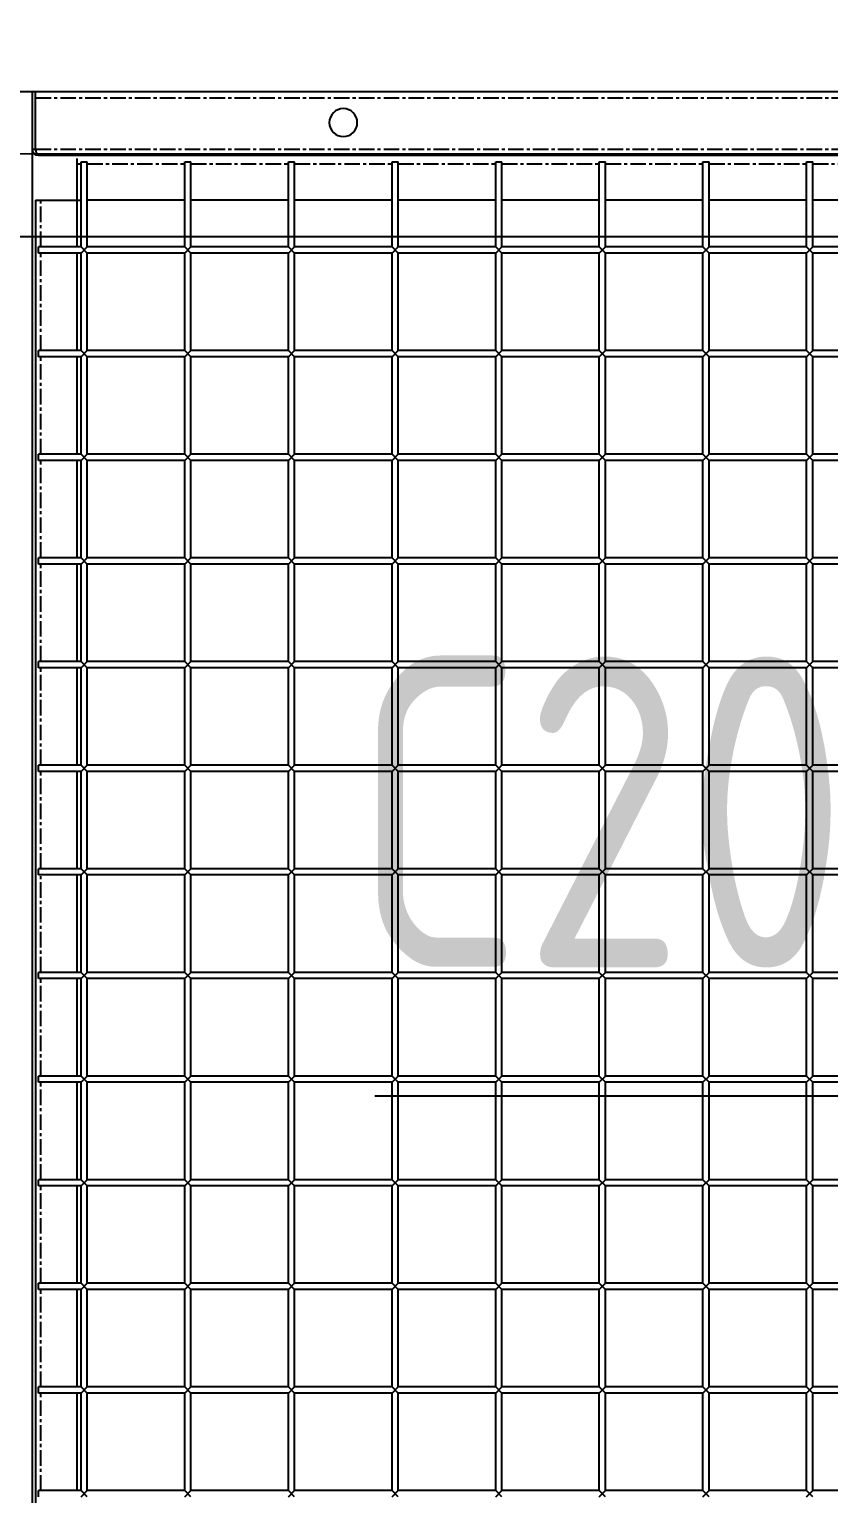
# Model space of a CAD drawing. Header units: millimetres. Extents: x -198529 to 244266, y -64 to 158464.
# Drawn here: x -172782 to -172396, y 120891 to 121597 of the extents above; entities that cross this region are included whole.
import ezdxf

# ---------------------------------------------------------------- set-up
doc = ezdxf.new("R2010")
doc.units = ezdxf.units.MM
doc.linetypes.add('CENTER', pattern=[12, 7.5, -1.5, 1.5, -1.5])
for name, color, linetype in [('0-DCC', 30, 'Continuous'), ('0-DCC-STRUC', 180, 'Continuous'), ('0-DCC-STRUC-T', 4, 'Continuous')]:
    doc.layers.add(name, color=color, linetype=linetype)
doc.styles.add('EDRI-COM', font='tssdeng.shx', dxfattribs={"width": 0.8, "bigfont": 'hztxt.shx'})

# ---------------------------------------------------------------- blocks, each defined once
blk = doc.blocks.new('DCC2850x2300(右)')
at = {"color": 0, "linetype": 'Continuous'}
for p, q in [((53808.5, -72178.48), (51160, -72178.48)), ((53808.5, -72206.38), (53808.5, -72178.48)), ((53810, -72178.48), (53808.5, -72178.48)), ((53810, -74478.48), (53810, -72178.48)), ((53948.5, -72178.48), (53810, -72178.48)), ((51160, -72209.38), (53807, -72209.38)), ((53788.5, -72210.88), (53788.5, -72253.48)), ((53808.23, -72207.23), (53808.5, -72206.38)), ((53810, -72206.38), (53808.5, -72206.38)), ((53433.5, -72253.48), (53433.5, -72212.38)), ((53436.5, -72212.38), (53433.5, -72212.38)), ((53436.5, -72253.48), (53436.5, -72212.38)), ((53483.5, -72253.48), (53483.5, -72212.38)), ((53486.5, -72212.38), (53483.5, -72212.38)), ((53486.5, -72253.48), (53486.5, -72212.38)), ((53533.5, -72253.48), (53533.5, -72212.38)), ((53536.5, -72212.38), (53533.5, -72212.38)), ((53536.5, -72253.48), (53536.5, -72212.38)), ((53583.5, -72253.48), (53583.5, -72212.38)), ((53586.5, -72212.38), (53583.5, -72212.38)), ((53586.5, -72253.48), (53586.5, -72212.38)), ((53633.5, -72253.48), (53633.5, -72212.38)), ((53636.5, -72212.38), (53633.5, -72212.38)), ((53636.5, -72253.48), (53636.5, -72212.38)), ((53683.5, -72253.48), (53683.5, -72212.38)), ((53686.5, -72212.38), (53683.5, -72212.38)), ((53686.5, -72253.48), (53686.5, -72212.38)), ((53733.5, -72253.48), (53733.5, -72212.38)), ((53736.5, -72212.38), (53733.5, -72212.38)), ((53736.5, -72253.48), (53736.5, -72212.38)), ((53783.5, -72253.48), (53783.5, -72212.38)), ((53786.5, -72212.38), (53783.5, -72212.38)), ((53786.5, -72253.48), (53786.5, -72212.38)), ((53386.5, -72230.88), (53433.5, -72230.88)), ((53436.5, -72230.88), (53483.5, -72230.88)), ((53486.5, -72230.88), (53533.5, -72230.88)), ((53536.5, -72230.88), (53583.5, -72230.88)), ((53586.5, -72230.88), (53633.5, -72230.88)), ((53636.5, -72230.88), (53683.5, -72230.88)), ((53686.5, -72230.88), (53733.5, -72230.88)), ((53736.5, -72230.88), (53783.5, -72230.88)), ((53808.5, -72230.88), (53786.5, -72230.88)), ((53808.5, -72230.88), (53808.5, -74426.08)), ((53386.5, -72253.48), (53433.5, -72253.48)), ((53436.5, -72256.48), (53433.5, -72253.48)), ((53433.5, -72256.48), (53436.5, -72253.48)), ((53436.5, -72253.48), (53483.5, -72253.48)), ((53486.5, -72256.48), (53483.5, -72253.48)), ((53483.5, -72256.48), (53486.5, -72253.48)), ((53486.5, -72253.48), (53533.5, -72253.48)), ((53536.5, -72256.48), (53533.5, -72253.48)), ((53533.5, -72256.48), (53536.5, -72253.48)), ((53536.5, -72253.48), (53583.5, -72253.48)), ((53586.5, -72256.48), (53583.5, -72253.48)), ((53583.5, -72256.48), (53586.5, -72253.48)), ((53586.5, -72253.48), (53633.5, -72253.48)), ((53636.5, -72256.48), (53633.5, -72253.48)), ((53633.5, -72256.48), (53636.5, -72253.48)), ((53636.5, -72253.48), (53683.5, -72253.48)), ((53686.5, -72256.48), (53683.5, -72253.48)), ((53683.5, -72256.48), (53686.5, -72253.48)), ((53686.5, -72253.48), (53733.5, -72253.48)), ((53736.5, -72256.48), (53733.5, -72253.48)), ((53733.5, -72256.48), (53736.5, -72253.48)), ((53736.5, -72253.48), (53783.5, -72253.48)), ((53786.5, -72256.48), (53783.5, -72253.48)), ((53783.5, -72256.48), (53786.5, -72253.48)), ((53786.5, -72253.48), (53807, -72253.48)), ((53807, -72256.48), (53807, -72253.48)), ((53386.5, -72256.48), (53433.5, -72256.48)), ((53433.5, -72303.48), (53433.5, -72256.48)), ((53436.5, -72303.48), (53436.5, -72256.48)), ((53436.5, -72256.48), (53483.5, -72256.48)), ((53483.5, -72303.48), (53483.5, -72256.48)), ((53486.5, -72303.48), (53486.5, -72256.48)), ((53486.5, -72256.48), (53533.5, -72256.48)), ((53533.5, -72303.48), (53533.5, -72256.48)), ((53536.5, -72303.48), (53536.5, -72256.48)), ((53536.5, -72256.48), (53583.5, -72256.48)), ((53583.5, -72303.48), (53583.5, -72256.48)), ((53586.5, -72303.48), (53586.5, -72256.48)), ((53586.5, -72256.48), (53633.5, -72256.48)), ((53633.5, -72303.48), (53633.5, -72256.48)), ((53636.5, -72303.48), (53636.5, -72256.48)), ((53636.5, -72256.48), (53683.5, -72256.48)), ((53683.5, -72303.48), (53683.5, -72256.48)), ((53686.5, -72303.48), (53686.5, -72256.48)), ((53686.5, -72256.48), (53733.5, -72256.48)), ((53733.5, -72303.48), (53733.5, -72256.48)), ((53736.5, -72303.48), (53736.5, -72256.48)), ((53736.5, -72256.48), (53783.5, -72256.48)), ((53783.5, -72303.48), (53783.5, -72256.48)), ((53786.5, -72303.48), (53786.5, -72256.48)), ((53786.5, -72256.48), (53807, -72256.48)), ((53788.5, -72256.48), (53788.5, -72303.48)), ((53386.5, -72303.48), (53433.5, -72303.48)), ((53386.5, -72306.48), (53433.5, -72306.48)), ((53436.5, -72306.48), (53433.5, -72303.48)), ((53433.5, -72306.48), (53436.5, -72303.48)), ((53433.5, -72353.48), (53433.5, -72306.48)), ((53436.5, -72303.48), (53483.5, -72303.48)), ((53436.5, -72353.48), (53436.5, -72306.48)), ((53436.5, -72306.48), (53483.5, -72306.48)), ((53486.5, -72306.48), (53483.5, -72303.48)), ((53483.5, -72306.48), (53486.5, -72303.48)), ((53483.5, -72353.48), (53483.5, -72306.48)), ((53486.5, -72303.48), (53533.5, -72303.48)), ((53486.5, -72353.48), (53486.5, -72306.48)), ((53486.5, -72306.48), (53533.5, -72306.48)), ((53536.5, -72306.48), (53533.5, -72303.48)), ((53533.5, -72306.48), (53536.5, -72303.48)), ((53533.5, -72353.48), (53533.5, -72306.48)), ((53536.5, -72303.48), (53583.5, -72303.48)), ((53536.5, -72353.48), (53536.5, -72306.48)), ((53536.5, -72306.48), (53583.5, -72306.48)), ((53586.5, -72306.48), (53583.5, -72303.48)), ((53583.5, -72306.48), (53586.5, -72303.48)), ((53583.5, -72353.48), (53583.5, -72306.48)), ((53586.5, -72303.48), (53633.5, -72303.48)), ((53586.5, -72353.48), (53586.5, -72306.48)), ((53586.5, -72306.48), (53633.5, -72306.48)), ((53636.5, -72306.48), (53633.5, -72303.48)), ((53633.5, -72306.48), (53636.5, -72303.48)), ((53633.5, -72353.48), (53633.5, -72306.48)), ((53636.5, -72303.48), (53683.5, -72303.48)), ((53636.5, -72353.48), (53636.5, -72306.48)), ((53636.5, -72306.48), (53683.5, -72306.48)), ((53686.5, -72306.48), (53683.5, -72303.48)), ((53683.5, -72306.48), (53686.5, -72303.48)), ((53683.5, -72353.48), (53683.5, -72306.48)), ((53686.5, -72303.48), (53733.5, -72303.48)), ((53686.5, -72353.48), (53686.5, -72306.48)), ((53686.5, -72306.48), (53733.5, -72306.48)), ((53736.5, -72306.48), (53733.5, -72303.48)), ((53733.5, -72306.48), (53736.5, -72303.48)), ((53733.5, -72353.48), (53733.5, -72306.48)), ((53736.5, -72303.48), (53783.5, -72303.48)), ((53736.5, -72353.48), (53736.5, -72306.48)), ((53736.5, -72306.48), (53783.5, -72306.48)), ((53786.5, -72306.48), (53783.5, -72303.48)), ((53783.5, -72306.48), (53786.5, -72303.48)), ((53783.5, -72353.48), (53783.5, -72306.48)), ((53786.5, -72303.48), (53807, -72303.48)), ((53786.5, -72353.48), (53786.5, -72306.48)), ((53786.5, -72306.48), (53807, -72306.48)), ((53788.5, -72306.48), (53788.5, -72353.48)), ((53807, -72306.48), (53807, -72303.48)), ((53386.5, -72353.48), (53433.5, -72353.48)), ((53386.5, -72356.48), (53433.5, -72356.48)), ((53436.5, -72356.48), (53433.5, -72353.48)), ((53433.5, -72356.48), (53436.5, -72353.48)), ((53433.5, -72403.48), (53433.5, -72356.48)), ((53436.5, -72353.48), (53483.5, -72353.48)), ((53436.5, -72403.48), (53436.5, -72356.48)), ((53436.5, -72356.48), (53483.5, -72356.48)), ((53486.5, -72356.48), (53483.5, -72353.48)), ((53483.5, -72356.48), (53486.5, -72353.48)), ((53483.5, -72403.48), (53483.5, -72356.48)), ((53486.5, -72353.48), (53533.5, -72353.48)), ((53486.5, -72403.48), (53486.5, -72356.48)), ((53486.5, -72356.48), (53533.5, -72356.48)), ((53536.5, -72356.48), (53533.5, -72353.48)), ((53533.5, -72356.48), (53536.5, -72353.48)), ((53533.5, -72403.48), (53533.5, -72356.48)), ((53536.5, -72353.48), (53583.5, -72353.48)), ((53536.5, -72403.48), (53536.5, -72356.48)), ((53536.5, -72356.48), (53583.5, -72356.48)), ((53586.5, -72356.48), (53583.5, -72353.48)), ((53583.5, -72356.48), (53586.5, -72353.48)), ((53583.5, -72403.48), (53583.5, -72356.48)), ((53586.5, -72353.48), (53633.5, -72353.48)), ((53586.5, -72403.48), (53586.5, -72356.48)), ((53586.5, -72356.48), (53633.5, -72356.48)), ((53636.5, -72356.48), (53633.5, -72353.48)), ((53633.5, -72356.48), (53636.5, -72353.48)), ((53633.5, -72403.48), (53633.5, -72356.48)), ((53636.5, -72353.48), (53683.5, -72353.48)), ((53636.5, -72403.48), (53636.5, -72356.48)), ((53636.5, -72356.48), (53683.5, -72356.48)), ((53686.5, -72356.48), (53683.5, -72353.48)), ((53683.5, -72356.48), (53686.5, -72353.48)), ((53683.5, -72403.48), (53683.5, -72356.48)), ((53686.5, -72353.48), (53733.5, -72353.48)), ((53686.5, -72403.48), (53686.5, -72356.48)), ((53686.5, -72356.48), (53733.5, -72356.48)), ((53736.5, -72356.48), (53733.5, -72353.48)), ((53733.5, -72356.48), (53736.5, -72353.48)), ((53733.5, -72403.48), (53733.5, -72356.48)), ((53736.5, -72353.48), (53783.5, -72353.48)), ((53736.5, -72403.48), (53736.5, -72356.48)), ((53736.5, -72356.48), (53783.5, -72356.48)), ((53786.5, -72356.48), (53783.5, -72353.48)), ((53783.5, -72356.48), (53786.5, -72353.48)), ((53783.5, -72403.48), (53783.5, -72356.48)), ((53786.5, -72353.48), (53807, -72353.48)), ((53786.5, -72403.48), (53786.5, -72356.48)), ((53786.5, -72356.48), (53807, -72356.48)), ((53788.5, -72356.48), (53788.5, -72403.48)), ((53807, -72356.48), (53807, -72353.48)), ((53386.5, -72403.48), (53433.5, -72403.48)), ((53386.5, -72406.48), (53433.5, -72406.48)), ((53436.5, -72406.48), (53433.5, -72403.48)), ((53433.5, -72406.48), (53436.5, -72403.48)), ((53433.5, -72453.48), (53433.5, -72406.48)), ((53436.5, -72403.48), (53483.5, -72403.48)), ((53436.5, -72453.48), (53436.5, -72406.48)), ((53436.5, -72406.48), (53483.5, -72406.48)), ((53486.5, -72406.48), (53483.5, -72403.48)), ((53483.5, -72406.48), (53486.5, -72403.48)), ((53483.5, -72453.48), (53483.5, -72406.48)), ((53486.5, -72403.48), (53533.5, -72403.48)), ((53486.5, -72453.48), (53486.5, -72406.48)), ((53486.5, -72406.48), (53533.5, -72406.48)), ((53536.5, -72406.48), (53533.5, -72403.48)), ((53533.5, -72406.48), (53536.5, -72403.48)), ((53533.5, -72453.48), (53533.5, -72406.48)), ((53536.5, -72403.48), (53583.5, -72403.48)), ((53536.5, -72453.48), (53536.5, -72406.48)), ((53536.5, -72406.48), (53583.5, -72406.48)), ((53586.5, -72406.48), (53583.5, -72403.48)), ((53583.5, -72406.48), (53586.5, -72403.48)), ((53583.5, -72453.48), (53583.5, -72406.48)), ((53586.5, -72403.48), (53633.5, -72403.48)), ((53586.5, -72453.48), (53586.5, -72406.48)), ((53586.5, -72406.48), (53633.5, -72406.48)), ((53636.5, -72406.48), (53633.5, -72403.48)), ((53633.5, -72406.48), (53636.5, -72403.48)), ((53633.5, -72453.48), (53633.5, -72406.48)), ((53636.5, -72403.48), (53683.5, -72403.48)), ((53636.5, -72453.48), (53636.5, -72406.48)), ((53636.5, -72406.48), (53683.5, -72406.48)), ((53686.5, -72406.48), (53683.5, -72403.48)), ((53683.5, -72406.48), (53686.5, -72403.48)), ((53683.5, -72453.48), (53683.5, -72406.48)), ((53686.5, -72403.48), (53733.5, -72403.48)), ((53686.5, -72453.48), (53686.5, -72406.48)), ((53686.5, -72406.48), (53733.5, -72406.48)), ((53736.5, -72406.48), (53733.5, -72403.48)), ((53733.5, -72406.48), (53736.5, -72403.48)), ((53733.5, -72453.48), (53733.5, -72406.48)), ((53736.5, -72403.48), (53783.5, -72403.48)), ((53736.5, -72453.48), (53736.5, -72406.48)), ((53736.5, -72406.48), (53783.5, -72406.48)), ((53786.5, -72406.48), (53783.5, -72403.48)), ((53783.5, -72406.48), (53786.5, -72403.48)), ((53783.5, -72453.48), (53783.5, -72406.48)), ((53786.5, -72403.48), (53807, -72403.48)), ((53786.5, -72453.48), (53786.5, -72406.48)), ((53786.5, -72406.48), (53807, -72406.48)), ((53788.5, -72406.48), (53788.5, -72453.48)), ((53807, -72406.48), (53807, -72403.48)), ((53386.5, -72453.48), (53433.5, -72453.48)), ((53386.5, -72456.48), (53433.5, -72456.48)), ((53436.5, -72456.48), (53433.5, -72453.48)), ((53433.5, -72456.48), (53436.5, -72453.48)), ((53433.5, -72503.48), (53433.5, -72456.48)), ((53436.5, -72453.48), (53483.5, -72453.48)), ((53436.5, -72503.48), (53436.5, -72456.48)), ((53436.5, -72456.48), (53483.5, -72456.48)), ((53486.5, -72456.48), (53483.5, -72453.48)), ((53483.5, -72456.48), (53486.5, -72453.48)), ((53483.5, -72503.48), (53483.5, -72456.48)), ((53486.5, -72453.48), (53533.5, -72453.48)), ((53486.5, -72503.48), (53486.5, -72456.48)), ((53486.5, -72456.48), (53533.5, -72456.48)), ((53536.5, -72456.48), (53533.5, -72453.48)), ((53533.5, -72456.48), (53536.5, -72453.48)), ((53533.5, -72503.48), (53533.5, -72456.48)), ((53536.5, -72453.48), (53583.5, -72453.48)), ((53536.5, -72503.48), (53536.5, -72456.48)), ((53536.5, -72456.48), (53583.5, -72456.48)), ((53586.5, -72456.48), (53583.5, -72453.48)), ((53583.5, -72456.48), (53586.5, -72453.48)), ((53583.5, -72503.48), (53583.5, -72456.48)), ((53586.5, -72453.48), (53633.5, -72453.48)), ((53586.5, -72503.48), (53586.5, -72456.48)), ((53586.5, -72456.48), (53633.5, -72456.48)), ((53636.5, -72456.48), (53633.5, -72453.48)), ((53633.5, -72456.48), (53636.5, -72453.48)), ((53633.5, -72503.48), (53633.5, -72456.48)), ((53636.5, -72453.48), (53683.5, -72453.48)), ((53636.5, -72503.48), (53636.5, -72456.48)), ((53636.5, -72456.48), (53683.5, -72456.48)), ((53686.5, -72456.48), (53683.5, -72453.48)), ((53683.5, -72456.48), (53686.5, -72453.48)), ((53683.5, -72503.48), (53683.5, -72456.48)), ((53686.5, -72453.48), (53733.5, -72453.48)), ((53686.5, -72503.48), (53686.5, -72456.48)), ((53686.5, -72456.48), (53733.5, -72456.48)), ((53736.5, -72456.48), (53733.5, -72453.48)), ((53733.5, -72456.48), (53736.5, -72453.48)), ((53733.5, -72503.48), (53733.5, -72456.48)), ((53736.5, -72453.48), (53783.5, -72453.48)), ((53736.5, -72503.48), (53736.5, -72456.48)), ((53736.5, -72456.48), (53783.5, -72456.48)), ((53786.5, -72456.48), (53783.5, -72453.48)), ((53783.5, -72456.48), (53786.5, -72453.48)), ((53783.5, -72503.48), (53783.5, -72456.48)), ((53786.5, -72453.48), (53807, -72453.48)), ((53786.5, -72503.48), (53786.5, -72456.48)), ((53786.5, -72456.48), (53807, -72456.48)), ((53788.5, -72456.48), (53788.5, -72503.48)), ((53807, -72456.48), (53807, -72453.48)), ((53386.5, -72503.48), (53433.5, -72503.48)), ((53386.5, -72506.48), (53433.5, -72506.48)), ((53436.5, -72506.48), (53433.5, -72503.48)), ((53433.5, -72506.48), (53436.5, -72503.48)), ((53433.5, -72553.48), (53433.5, -72506.48)), ((53436.5, -72503.48), (53483.5, -72503.48)), ((53436.5, -72553.48), (53436.5, -72506.48)), ((53436.5, -72506.48), (53483.5, -72506.48)), ((53486.5, -72506.48), (53483.5, -72503.48)), ((53483.5, -72506.48), (53486.5, -72503.48)), ((53483.5, -72553.48), (53483.5, -72506.48)), ((53486.5, -72503.48), (53533.5, -72503.48)), ((53486.5, -72553.48), (53486.5, -72506.48)), ((53486.5, -72506.48), (53533.5, -72506.48)), ((53536.5, -72506.48), (53533.5, -72503.48)), ((53533.5, -72506.48), (53536.5, -72503.48)), ((53533.5, -72553.48), (53533.5, -72506.48)), ((53536.5, -72503.48), (53583.5, -72503.48)), ((53536.5, -72553.48), (53536.5, -72506.48)), ((53536.5, -72506.48), (53583.5, -72506.48)), ((53586.5, -72506.48), (53583.5, -72503.48)), ((53583.5, -72506.48), (53586.5, -72503.48)), ((53583.5, -72553.48), (53583.5, -72506.48)), ((53586.5, -72503.48), (53633.5, -72503.48)), ((53586.5, -72553.48), (53586.5, -72506.48)), ((53586.5, -72506.48), (53633.5, -72506.48)), ((53636.5, -72506.48), (53633.5, -72503.48)), ((53633.5, -72506.48), (53636.5, -72503.48)), ((53633.5, -72553.48), (53633.5, -72506.48)), ((53636.5, -72503.48), (53683.5, -72503.48)), ((53636.5, -72553.48), (53636.5, -72506.48)), ((53636.5, -72506.48), (53683.5, -72506.48)), ((53686.5, -72506.48), (53683.5, -72503.48)), ((53683.5, -72506.48), (53686.5, -72503.48)), ((53683.5, -72553.48), (53683.5, -72506.48)), ((53686.5, -72503.48), (53733.5, -72503.48)), ((53686.5, -72553.48), (53686.5, -72506.48)), ((53686.5, -72506.48), (53733.5, -72506.48)), ((53736.5, -72506.48), (53733.5, -72503.48)), ((53733.5, -72506.48), (53736.5, -72503.48)), ((53733.5, -72553.48), (53733.5, -72506.48)), ((53736.5, -72503.48), (53783.5, -72503.48)), ((53736.5, -72553.48), (53736.5, -72506.48)), ((53736.5, -72506.48), (53783.5, -72506.48)), ((53786.5, -72506.48), (53783.5, -72503.48)), ((53783.5, -72506.48), (53786.5, -72503.48)), ((53783.5, -72553.48), (53783.5, -72506.48)), ((53786.5, -72503.48), (53807, -72503.48)), ((53786.5, -72553.48), (53786.5, -72506.48)), ((53786.5, -72506.48), (53807, -72506.48)), ((53788.5, -72506.48), (53788.5, -72553.48)), ((53807, -72506.48), (53807, -72503.48)), ((53386.5, -72553.48), (53433.5, -72553.48)), ((53386.5, -72556.48), (53433.5, -72556.48)), ((53436.5, -72556.48), (53433.5, -72553.48)), ((53433.5, -72556.48), (53436.5, -72553.48)), ((53433.5, -72603.48), (53433.5, -72556.48)), ((53436.5, -72553.48), (53483.5, -72553.48)), ((53436.5, -72603.48), (53436.5, -72556.48)), ((53436.5, -72556.48), (53483.5, -72556.48)), ((53486.5, -72556.48), (53483.5, -72553.48)), ((53483.5, -72556.48), (53486.5, -72553.48)), ((53483.5, -72603.48), (53483.5, -72556.48)), ((53486.5, -72553.48), (53533.5, -72553.48)), ((53486.5, -72603.48), (53486.5, -72556.48)), ((53486.5, -72556.48), (53533.5, -72556.48)), ((53536.5, -72556.48), (53533.5, -72553.48)), ((53533.5, -72556.48), (53536.5, -72553.48)), ((53533.5, -72603.48), (53533.5, -72556.48)), ((53536.5, -72553.48), (53583.5, -72553.48)), ((53536.5, -72603.48), (53536.5, -72556.48)), ((53536.5, -72556.48), (53583.5, -72556.48)), ((53586.5, -72556.48), (53583.5, -72553.48)), ((53583.5, -72556.48), (53586.5, -72553.48)), ((53583.5, -72603.48), (53583.5, -72556.48)), ((53586.5, -72553.48), (53633.5, -72553.48)), ((53586.5, -72603.48), (53586.5, -72556.48)), ((53586.5, -72556.48), (53633.5, -72556.48)), ((53636.5, -72556.48), (53633.5, -72553.48)), ((53633.5, -72556.48), (53636.5, -72553.48)), ((53633.5, -72603.48), (53633.5, -72556.48)), ((53636.5, -72553.48), (53683.5, -72553.48)), ((53636.5, -72603.48), (53636.5, -72556.48)), ((53636.5, -72556.48), (53683.5, -72556.48)), ((53686.5, -72556.48), (53683.5, -72553.48)), ((53683.5, -72556.48), (53686.5, -72553.48)), ((53683.5, -72603.48), (53683.5, -72556.48)), ((53686.5, -72553.48), (53733.5, -72553.48)), ((53686.5, -72603.48), (53686.5, -72556.48)), ((53686.5, -72556.48), (53733.5, -72556.48)), ((53736.5, -72556.48), (53733.5, -72553.48)), ((53733.5, -72556.48), (53736.5, -72553.48)), ((53733.5, -72603.48), (53733.5, -72556.48)), ((53736.5, -72553.48), (53783.5, -72553.48)), ((53736.5, -72603.48), (53736.5, -72556.48)), ((53736.5, -72556.48), (53783.5, -72556.48)), ((53786.5, -72556.48), (53783.5, -72553.48)), ((53783.5, -72556.48), (53786.5, -72553.48)), ((53783.5, -72603.48), (53783.5, -72556.48)), ((53786.5, -72553.48), (53807, -72553.48)), ((53786.5, -72603.48), (53786.5, -72556.48)), ((53786.5, -72556.48), (53807, -72556.48)), ((53788.5, -72556.48), (53788.5, -72603.48)), ((53807, -72556.48), (53807, -72553.48)), ((53386.5, -72603.48), (53433.5, -72603.48)), ((53386.5, -72606.48), (53433.5, -72606.48)), ((53436.5, -72606.48), (53433.5, -72603.48)), ((53433.5, -72606.48), (53436.5, -72603.48)), ((53433.5, -72653.48), (53433.5, -72606.48)), ((53436.5, -72603.48), (53483.5, -72603.48)), ((53436.5, -72653.48), (53436.5, -72606.48)), ((53436.5, -72606.48), (53483.5, -72606.48)), ((53486.5, -72606.48), (53483.5, -72603.48)), ((53483.5, -72606.48), (53486.5, -72603.48)), ((53483.5, -72653.48), (53483.5, -72606.48)), ((53486.5, -72603.48), (53533.5, -72603.48)), ((53486.5, -72653.48), (53486.5, -72606.48)), ((53486.5, -72606.48), (53533.5, -72606.48)), ((53536.5, -72606.48), (53533.5, -72603.48)), ((53533.5, -72606.48), (53536.5, -72603.48)), ((53533.5, -72653.48), (53533.5, -72606.48)), ((53536.5, -72603.48), (53583.5, -72603.48)), ((53536.5, -72653.48), (53536.5, -72606.48)), ((53536.5, -72606.48), (53583.5, -72606.48)), ((53586.5, -72606.48), (53583.5, -72603.48)), ((53583.5, -72606.48), (53586.5, -72603.48)), ((53583.5, -72653.48), (53583.5, -72606.48)), ((53586.5, -72603.48), (53633.5, -72603.48)), ((53586.5, -72653.48), (53586.5, -72606.48)), ((53586.5, -72606.48), (53633.5, -72606.48)), ((53636.5, -72606.48), (53633.5, -72603.48)), ((53633.5, -72606.48), (53636.5, -72603.48)), ((53633.5, -72653.48), (53633.5, -72606.48)), ((53636.5, -72603.48), (53683.5, -72603.48)), ((53636.5, -72653.48), (53636.5, -72606.48)), ((53636.5, -72606.48), (53683.5, -72606.48)), ((53686.5, -72606.48), (53683.5, -72603.48)), ((53683.5, -72606.48), (53686.5, -72603.48)), ((53683.5, -72653.48), (53683.5, -72606.48)), ((53686.5, -72603.48), (53733.5, -72603.48)), ((53686.5, -72653.48), (53686.5, -72606.48)), ((53686.5, -72606.48), (53733.5, -72606.48)), ((53736.5, -72606.48), (53733.5, -72603.48)), ((53733.5, -72606.48), (53736.5, -72603.48)), ((53733.5, -72653.48), (53733.5, -72606.48)), ((53736.5, -72603.48), (53783.5, -72603.48)), ((53736.5, -72653.48), (53736.5, -72606.48)), ((53736.5, -72606.48), (53783.5, -72606.48)), ((53786.5, -72606.48), (53783.5, -72603.48)), ((53783.5, -72606.48), (53786.5, -72603.48)), ((53783.5, -72653.48), (53783.5, -72606.48)), ((53786.5, -72603.48), (53807, -72603.48)), ((53786.5, -72653.48), (53786.5, -72606.48)), ((53786.5, -72606.48), (53807, -72606.48)), ((53788.5, -72606.48), (53788.5, -72653.48)), ((53807, -72606.48), (53807, -72603.48)), ((53386.5, -72653.48), (53433.5, -72653.48)), ((53436.5, -72656.48), (53433.5, -72653.48)), ((53433.5, -72656.48), (53436.5, -72653.48)), ((53436.5, -72653.48), (53483.5, -72653.48)), ((53486.5, -72656.48), (53483.5, -72653.48)), ((53483.5, -72656.48), (53486.5, -72653.48)), ((53486.5, -72653.48), (53533.5, -72653.48)), ((53536.5, -72656.48), (53533.5, -72653.48)), ((53533.5, -72656.48), (53536.5, -72653.48)), ((53536.5, -72653.48), (53583.5, -72653.48)), ((53586.5, -72656.48), (53583.5, -72653.48)), ((53583.5, -72656.48), (53586.5, -72653.48)), ((53586.5, -72653.48), (53633.5, -72653.48)), ((53636.5, -72656.48), (53633.5, -72653.48)), ((53633.5, -72656.48), (53636.5, -72653.48)), ((53636.5, -72653.48), (53683.5, -72653.48)), ((53686.5, -72656.48), (53683.5, -72653.48)), ((53683.5, -72656.48), (53686.5, -72653.48)), ((53686.5, -72653.48), (53733.5, -72653.48)), ((53736.5, -72656.48), (53733.5, -72653.48)), ((53733.5, -72656.48), (53736.5, -72653.48)), ((53736.5, -72653.48), (53783.5, -72653.48)), ((53786.5, -72656.48), (53783.5, -72653.48)), ((53783.5, -72656.48), (53786.5, -72653.48)), ((53786.5, -72653.48), (53807, -72653.48)), ((53807, -72656.48), (53807, -72653.48)), ((53386.5, -72656.48), (53433.5, -72656.48)), ((53433.5, -72703.48), (53433.5, -72656.48)), ((53436.5, -72703.48), (53436.5, -72656.48)), ((53436.5, -72656.48), (53483.5, -72656.48)), ((53483.5, -72703.48), (53483.5, -72656.48)), ((53486.5, -72703.48), (53486.5, -72656.48)), ((53486.5, -72656.48), (53533.5, -72656.48)), ((53533.5, -72703.48), (53533.5, -72656.48)), ((53536.5, -72703.48), (53536.5, -72656.48)), ((53536.5, -72656.48), (53583.5, -72656.48)), ((53583.5, -72703.48), (53583.5, -72656.48)), ((53586.5, -72703.48), (53586.5, -72656.48)), ((53586.5, -72656.48), (53633.5, -72656.48)), ((53633.5, -72703.48), (53633.5, -72656.48)), ((53636.5, -72703.48), (53636.5, -72656.48)), ((53636.5, -72656.48), (53683.5, -72656.48)), ((53683.5, -72703.48), (53683.5, -72656.48)), ((53686.5, -72703.48), (53686.5, -72656.48)), ((53686.5, -72656.48), (53733.5, -72656.48)), ((53733.5, -72703.48), (53733.5, -72656.48)), ((53736.5, -72703.48), (53736.5, -72656.48)), ((53736.5, -72656.48), (53783.5, -72656.48)), ((53783.5, -72703.48), (53783.5, -72656.48)), ((53786.5, -72703.48), (53786.5, -72656.48)), ((53786.5, -72656.48), (53807, -72656.48)), ((53788.5, -72656.48), (53788.5, -72703.48)), ((53386.5, -72703.48), (53433.5, -72703.48)), ((53436.5, -72706.48), (53433.5, -72703.48)), ((53433.5, -72706.48), (53436.5, -72703.48)), ((53436.5, -72703.48), (53483.5, -72703.48)), ((53486.5, -72706.48), (53483.5, -72703.48)), ((53483.5, -72706.48), (53486.5, -72703.48)), ((53486.5, -72703.48), (53533.5, -72703.48)), ((53536.5, -72706.48), (53533.5, -72703.48)), ((53533.5, -72706.48), (53536.5, -72703.48)), ((53536.5, -72703.48), (53583.5, -72703.48)), ((53586.5, -72706.48), (53583.5, -72703.48)), ((53583.5, -72706.48), (53586.5, -72703.48)), ((53586.5, -72703.48), (53633.5, -72703.48)), ((53636.5, -72706.48), (53633.5, -72703.48)), ((53633.5, -72706.48), (53636.5, -72703.48)), ((53636.5, -72703.48), (53683.5, -72703.48)), ((53686.5, -72706.48), (53683.5, -72703.48)), ((53683.5, -72706.48), (53686.5, -72703.48)), ((53686.5, -72703.48), (53733.5, -72703.48)), ((53736.5, -72706.48), (53733.5, -72703.48)), ((53733.5, -72706.48), (53736.5, -72703.48)), ((53736.5, -72703.48), (53783.5, -72703.48)), ((53786.5, -72706.48), (53783.5, -72703.48)), ((53783.5, -72706.48), (53786.5, -72703.48)), ((53786.5, -72703.48), (53807, -72703.48)), ((53807, -72706.48), (53807, -72703.48)), ((53386.5, -72706.48), (53433.5, -72706.48)), ((53433.5, -72753.48), (53433.5, -72706.48)), ((53436.5, -72753.48), (53436.5, -72706.48)), ((53436.5, -72706.48), (53483.5, -72706.48)), ((53483.5, -72753.48), (53483.5, -72706.48)), ((53486.5, -72753.48), (53486.5, -72706.48)), ((53486.5, -72706.48), (53533.5, -72706.48)), ((53533.5, -72753.48), (53533.5, -72706.48)), ((53536.5, -72753.48), (53536.5, -72706.48)), ((53536.5, -72706.48), (53583.5, -72706.48)), ((53583.5, -72753.48), (53583.5, -72706.48)), ((53586.5, -72753.48), (53586.5, -72706.48)), ((53586.5, -72706.48), (53633.5, -72706.48)), ((53633.5, -72753.48), (53633.5, -72706.48)), ((53636.5, -72753.48), (53636.5, -72706.48)), ((53636.5, -72706.48), (53683.5, -72706.48)), ((53683.5, -72753.48), (53683.5, -72706.48)), ((53686.5, -72753.48), (53686.5, -72706.48)), ((53686.5, -72706.48), (53733.5, -72706.48)), ((53733.5, -72753.48), (53733.5, -72706.48)), ((53736.5, -72753.48), (53736.5, -72706.48)), ((53736.5, -72706.48), (53783.5, -72706.48)), ((53783.5, -72753.48), (53783.5, -72706.48)), ((53786.5, -72753.48), (53786.5, -72706.48)), ((53786.5, -72706.48), (53807, -72706.48)), ((53788.5, -72706.48), (53788.5, -72753.48)), ((53386.5, -72753.48), (53433.5, -72753.48)), ((53436.5, -72756.48), (53433.5, -72753.48)), ((53433.5, -72756.48), (53436.5, -72753.48)), ((53436.5, -72753.48), (53483.5, -72753.48)), ((53486.5, -72756.48), (53483.5, -72753.48)), ((53483.5, -72756.48), (53486.5, -72753.48)), ((53486.5, -72753.48), (53533.5, -72753.48)), ((53536.5, -72756.48), (53533.5, -72753.48)), ((53533.5, -72756.48), (53536.5, -72753.48)), ((53536.5, -72753.48), (53583.5, -72753.48)), ((53586.5, -72756.48), (53583.5, -72753.48)), ((53583.5, -72756.48), (53586.5, -72753.48)), ((53586.5, -72753.48), (53633.5, -72753.48)), ((53636.5, -72756.48), (53633.5, -72753.48)), ((53633.5, -72756.48), (53636.5, -72753.48)), ((53636.5, -72753.48), (53683.5, -72753.48)), ((53686.5, -72756.48), (53683.5, -72753.48)), ((53683.5, -72756.48), (53686.5, -72753.48)), ((53686.5, -72753.48), (53733.5, -72753.48)), ((53736.5, -72756.48), (53733.5, -72753.48)), ((53733.5, -72756.48), (53736.5, -72753.48)), ((53736.5, -72753.48), (53783.5, -72753.48)), ((53786.5, -72756.48), (53783.5, -72753.48)), ((53783.5, -72756.48), (53786.5, -72753.48)), ((53786.5, -72753.48), (53807, -72753.48)), ((53807, -72756.48), (53807, -72753.48)), ((53386.5, -72756.48), (53433.5, -72756.48)), ((53433.5, -72803.48), (53433.5, -72756.48)), ((53436.5, -72803.48), (53436.5, -72756.48)), ((53436.5, -72756.48), (53483.5, -72756.48)), ((53483.5, -72803.48), (53483.5, -72756.48)), ((53486.5, -72803.48), (53486.5, -72756.48)), ((53486.5, -72756.48), (53533.5, -72756.48)), ((53533.5, -72803.48), (53533.5, -72756.48)), ((53536.5, -72803.48), (53536.5, -72756.48)), ((53536.5, -72756.48), (53583.5, -72756.48)), ((53583.5, -72803.48), (53583.5, -72756.48)), ((53586.5, -72803.48), (53586.5, -72756.48)), ((53586.5, -72756.48), (53633.5, -72756.48)), ((53633.5, -72803.48), (53633.5, -72756.48)), ((53636.5, -72803.48), (53636.5, -72756.48)), ((53636.5, -72756.48), (53683.5, -72756.48)), ((53683.5, -72803.48), (53683.5, -72756.48)), ((53686.5, -72803.48), (53686.5, -72756.48)), ((53686.5, -72756.48), (53733.5, -72756.48)), ((53733.5, -72803.48), (53733.5, -72756.48)), ((53736.5, -72803.48), (53736.5, -72756.48)), ((53736.5, -72756.48), (53783.5, -72756.48)), ((53783.5, -72803.48), (53783.5, -72756.48)), ((53786.5, -72803.48), (53786.5, -72756.48)), ((53786.5, -72756.48), (53807, -72756.48)), ((53788.5, -72756.48), (53788.5, -72803.48)), ((53386.5, -72803.48), (53433.5, -72803.48)), ((53436.5, -72806.48), (53433.5, -72803.48)), ((53433.5, -72806.48), (53436.5, -72803.48)), ((53436.5, -72803.48), (53483.5, -72803.48)), ((53486.5, -72806.48), (53483.5, -72803.48)), ((53483.5, -72806.48), (53486.5, -72803.48)), ((53486.5, -72803.48), (53533.5, -72803.48)), ((53536.5, -72806.48), (53533.5, -72803.48)), ((53533.5, -72806.48), (53536.5, -72803.48)), ((53536.5, -72803.48), (53583.5, -72803.48)), ((53586.5, -72806.48), (53583.5, -72803.48)), ((53583.5, -72806.48), (53586.5, -72803.48)), ((53586.5, -72803.48), (53633.5, -72803.48)), ((53636.5, -72806.48), (53633.5, -72803.48)), ((53633.5, -72806.48), (53636.5, -72803.48)), ((53636.5, -72803.48), (53683.5, -72803.48)), ((53686.5, -72806.48), (53683.5, -72803.48)), ((53683.5, -72806.48), (53686.5, -72803.48)), ((53686.5, -72803.48), (53733.5, -72803.48)), ((53736.5, -72806.48), (53733.5, -72803.48)), ((53733.5, -72806.48), (53736.5, -72803.48)), ((53736.5, -72803.48), (53783.5, -72803.48)), ((53786.5, -72806.48), (53783.5, -72803.48)), ((53783.5, -72806.48), (53786.5, -72803.48)), ((53786.5, -72803.48), (53807, -72803.48)), ((53807, -72806.48), (53807, -72803.48)), ((53386.5, -72806.48), (53433.5, -72806.48)), ((53433.5, -72853.48), (53433.5, -72806.48)), ((53436.5, -72853.48), (53436.5, -72806.48)), ((53436.5, -72806.48), (53483.5, -72806.48)), ((53483.5, -72853.48), (53483.5, -72806.48)), ((53486.5, -72853.48), (53486.5, -72806.48)), ((53486.5, -72806.48), (53533.5, -72806.48)), ((53533.5, -72853.48), (53533.5, -72806.48)), ((53536.5, -72853.48), (53536.5, -72806.48)), ((53536.5, -72806.48), (53583.5, -72806.48)), ((53583.5, -72853.48), (53583.5, -72806.48)), ((53586.5, -72853.48), (53586.5, -72806.48)), ((53586.5, -72806.48), (53633.5, -72806.48)), ((53633.5, -72853.48), (53633.5, -72806.48)), ((53636.5, -72853.48), (53636.5, -72806.48)), ((53636.5, -72806.48), (53683.5, -72806.48)), ((53683.5, -72853.48), (53683.5, -72806.48)), ((53686.5, -72853.48), (53686.5, -72806.48)), ((53686.5, -72806.48), (53733.5, -72806.48)), ((53733.5, -72853.48), (53733.5, -72806.48)), ((53736.5, -72853.48), (53736.5, -72806.48)), ((53736.5, -72806.48), (53783.5, -72806.48)), ((53783.5, -72853.48), (53783.5, -72806.48)), ((53786.5, -72853.48), (53786.5, -72806.48)), ((53786.5, -72806.48), (53807, -72806.48)), ((53788.5, -72806.48), (53788.5, -72853.48)), ((53386.5, -72853.48), (53433.5, -72853.48)), ((53436.5, -72856.48), (53433.5, -72853.48)), ((53433.5, -72856.48), (53436.5, -72853.48)), ((53436.5, -72853.48), (53483.5, -72853.48)), ((53486.5, -72856.48), (53483.5, -72853.48)), ((53483.5, -72856.48), (53486.5, -72853.48)), ((53486.5, -72853.48), (53533.5, -72853.48)), ((53536.5, -72856.48), (53533.5, -72853.48)), ((53533.5, -72856.48), (53536.5, -72853.48)), ((53536.5, -72853.48), (53583.5, -72853.48)), ((53586.5, -72856.48), (53583.5, -72853.48)), ((53583.5, -72856.48), (53586.5, -72853.48)), ((53586.5, -72853.48), (53633.5, -72853.48)), ((53636.5, -72856.48), (53633.5, -72853.48)), ((53633.5, -72856.48), (53636.5, -72853.48)), ((53636.5, -72853.48), (53683.5, -72853.48)), ((53686.5, -72856.48), (53683.5, -72853.48)), ((53683.5, -72856.48), (53686.5, -72853.48)), ((53686.5, -72853.48), (53733.5, -72853.48)), ((53736.5, -72856.48), (53733.5, -72853.48)), ((53733.5, -72856.48), (53736.5, -72853.48)), ((53736.5, -72853.48), (53783.5, -72853.48)), ((53786.5, -72856.48), (53783.5, -72853.48)), ((53783.5, -72856.48), (53786.5, -72853.48)), ((53786.5, -72853.48), (53807, -72853.48)), ((53807, -72856.48), (53807, -72853.48))]:
    blk.add_line(p, q, dxfattribs=at)
at = {"color": 0, "linetype": 'CENTER'}
for p, q in [((53808.5, -72181.48), (51160, -72181.48)), ((53808.5, -72206.38), (51160, -72206.38)), ((53433.5, -72213.38), (53386.5, -72213.38)), ((53483.5, -72213.38), (53436.5, -72213.38)), ((53533.5, -72213.38), (53486.5, -72213.38)), ((53583.5, -72213.38), (53536.5, -72213.38)), ((53633.5, -72213.38), (53586.5, -72213.38)), ((53683.5, -72213.38), (53636.5, -72213.38)), ((53733.5, -72213.38), (53686.5, -72213.38)), ((53783.5, -72213.38), (53736.5, -72213.38)), ((53788.5, -72213.38), (53786.5, -72213.38)), ((53806, -72253.48), (53806, -72230.88)), ((53806, -72303.48), (53806, -72256.48)), ((53806, -72353.48), (53806, -72306.48)), ((53806, -72403.48), (53806, -72356.48)), ((53806, -72453.48), (53806, -72406.48)), ((53806, -72503.48), (53806, -72456.48)), ((53806, -72553.48), (53806, -72506.48)), ((53806, -72603.48), (53806, -72556.48)), ((53806, -72653.48), (53806, -72606.48)), ((53806, -72703.48), (53806, -72656.48)), ((53806, -72753.48), (53806, -72706.48)), ((53806, -72803.48), (53806, -72756.48)), ((53806, -72853.48), (53806, -72806.48))]:
    blk.add_line(p, q, dxfattribs=at)
at = {"color": 0, "linetype": 'Continuous'}
blk.add_circle((53660, -72193.48), 6.75, dxfattribs=at)
blk.add_arc((53807, -72206.38), 3, 270, 0, dxfattribs=at)
for points, knots in [([(53807, -72209.38), (53807.21, -72209.38), (53807.67, -72208.79), (53807.86, -72208.26), (53808, -72207.88)], [0, 0, 0, 0, 0.347127, 1, 1, 1, 1]), ([(53808, -72207.88), (53808.04, -72207.77), (53808.12, -72207.56), (53808.19, -72207.34), (53808.23, -72207.23)], [0, 0, 0, 0, 0.488633, 1, 1, 1, 1])]:
    blk.add_open_spline(points, degree=3, knots=knots, dxfattribs=at)

msp = doc.modelspace()

# ---------------------------------------------------------------- linework, layer by layer
at = {"layer": '0-DCC-STRUC'}
for points in [[(-173070.77, 121497.01), (-167070.04, 121496.97), (-167070.04, 121696.97), (-173070.77, 121697.01)], [(-173070.77, 121537.01), (-167070.04, 121536.97), (-167070.04, 121656.97), (-173070.77, 121657.01)]]:
    msp.add_lwpolyline(points, close=True, dxfattribs=at)
at = {"layer": '0-DCC-STRUC-T'}
msp.add_line((-172615.34, 121082.48), (-171212.6, 121082.48), dxfattribs=at)

# ---------------------------------------------------------------- block references
at = {"layer": '0-DCC', "xscale": -1}
msp.add_blockref('DCC2850x2300(右)', (-118970.54, 193745.49), dxfattribs=at)

# ---------------------------------------------------------------- texts
at = {"layer": '0-DCC-STRUC-T', "style": 'EDRI-COM', "width": 0.8}
msp.add_text('C200X100X35X3.0', height=150, dxfattribs=at).set_placement((-172626.05, 121144.41))

doc.saveas('drawing.dxf')
